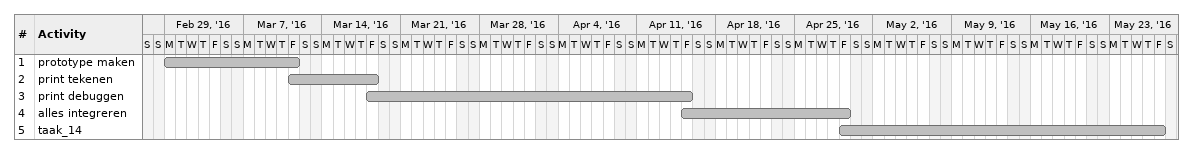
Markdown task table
| ID | Task | Start | Finish |
|---|---|---|---|
| 1 | prototype maken | 2016-02-29 | 2016-03-11 |
| 2 | print tekenen | 2016-03-11 | 2016-03-18 |
| 3 | print debuggen | 2016-03-18 | 2016-04-15 |
| 4 | alles integreren | 2016-04-15 | 2016-04-29 |
| 5 | taak_14 | 2016-04-29 | 2016-05-27 |
